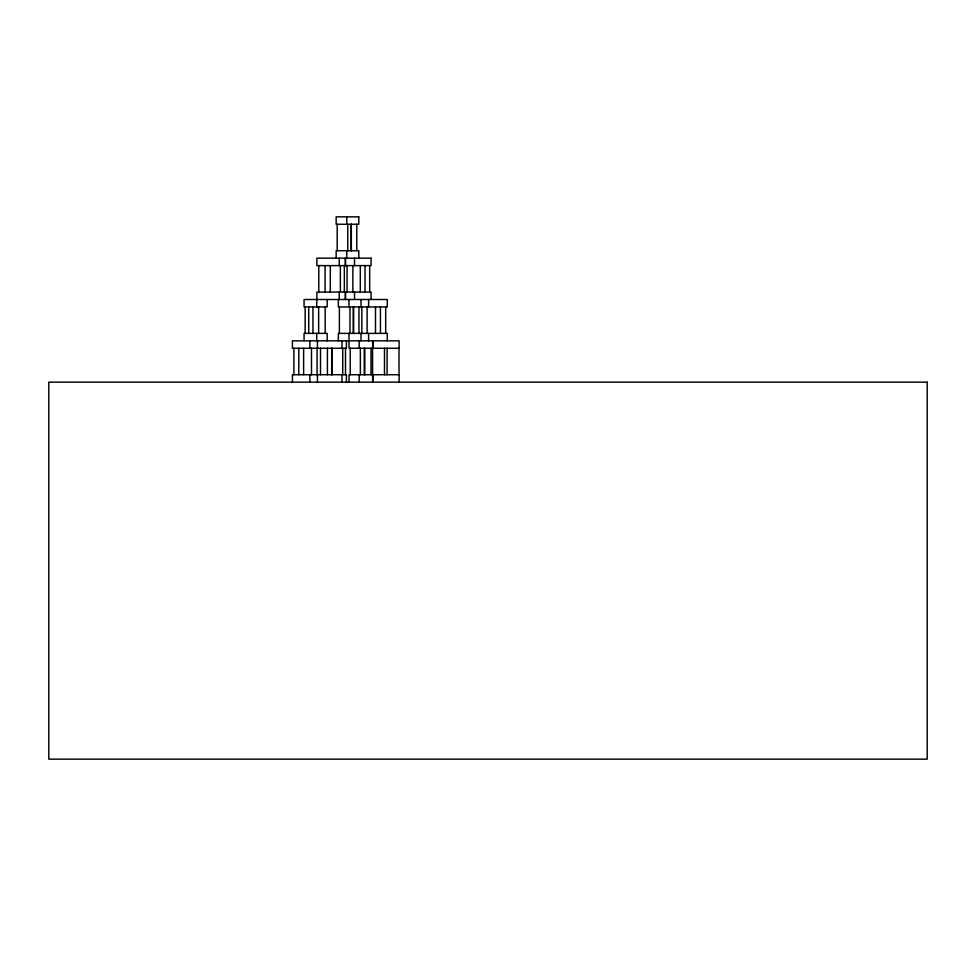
<?xml version="1.0" encoding="UTF-8"?>
<svg xmlns="http://www.w3.org/2000/svg" width="976" height="976" viewBox="0 0 976 976"><rect width="100%" height="100%" fill="white"/><g stroke="black" fill="none" stroke-linecap="round" stroke-linejoin="round"><path stroke-width="1.46" d="M399.111 382.153L399.111 374.723L349.042 374.723L349.042 382.153M399.001 348.261L399.013 374.723M387.277 340.831L387.277 333.389L338.367 333.389L338.367 340.831M387.106 348.261L387.106 374.723M385.691 306.94L385.691 333.389M384.483 348.261L384.483 374.723M380.445 306.94L380.445 333.389M375.504 306.94L375.504 333.389M372.991 340.831L372.991 348.261M372.991 374.723L372.991 382.153M372.649 340.831L372.649 348.261M372.649 374.723L372.649 382.153M372.576 348.261L372.588 374.723M371.075 299.498L371.075 292.056L316.895 292.056L316.724 306.94M371.026 348.261L371.026 374.723M369.672 265.606L369.672 292.056M368.611 299.498L368.611 306.94M368.611 333.389L368.611 340.831M367.11 306.94L367.11 333.389M365.024 265.606L365.024 292.056M364.817 348.261L364.817 374.723M364.243 348.261L364.243 374.723M361.84 306.94L361.84 333.389M361.01 299.498L361.01 306.94M361.01 333.389L361.01 340.831M360.303 265.606L360.303 292.056M360.364 348.261L360.364 374.723M359.205 340.831L359.205 348.261M359.205 374.723L359.205 382.153M358.961 306.94L358.961 333.389M358.802 258.164L358.802 250.734L336.159 250.734L336.159 258.164M356.765 224.273L356.765 250.734M354.532 258.164L354.532 265.606M354.532 292.056L354.532 299.498M353.544 306.94L353.544 333.389M353.361 306.94L353.361 333.389M352.861 265.606L352.861 292.056M351.336 224.273L351.336 250.734M351.165 224.273L351.165 250.734M350.213 348.261L350.213 374.723M349.981 306.94L349.981 333.389M348.957 299.498L348.957 306.94M348.957 333.389L349.042 348.261L399.111 348.261L399.111 340.831L292.422 340.831L292.422 348.261L346.419 348.261L346.419 340.831M347.773 224.273L347.773 250.734M347.066 265.606L347.066 292.056M346.761 216.843L346.761 224.273M346.761 250.734L346.761 258.164M346.419 382.153L346.419 374.723L292.422 374.723L292.422 382.153M345.614 258.164L345.614 265.606M345.614 292.056L345.614 299.498M345.504 348.261L345.504 374.723M345.248 258.164L345.248 265.606M345.248 292.056L345.248 299.498M344.345 265.606L344.345 292.056M342.735 348.261L342.735 374.723M341.99 340.831L341.99 348.261M341.99 374.723L341.99 382.153M340.368 265.606L340.368 292.056M339.38 306.94L339.38 333.389M339.258 258.164L339.258 265.606M339.258 292.056L339.258 299.498M338.367 299.498L338.367 306.94L387.277 306.94L387.277 299.498L304.073 299.498L304.073 306.94L327.18 306.94L327.18 299.498M337.184 224.273L337.184 250.734M331.852 348.261L331.852 374.723M331.681 348.261L331.681 374.723M330.303 265.606L330.303 292.056M327.411 348.261L327.411 374.723M327.18 340.831L327.18 333.389L304.073 333.389L304.073 340.831M325.069 265.606L325.069 292.056M325.179 306.94L325.179 333.389M320.506 348.261L320.506 374.723M318.786 265.606L318.786 292.056M318.652 306.94L318.652 333.389M317.444 340.831L317.444 348.261M317.444 374.723L317.444 382.153M317.078 348.261L317.078 374.723M316.724 333.389L316.724 340.831M312.954 306.94L312.954 333.389M311.49 348.261L311.49 374.723M309.868 340.831L309.868 348.261M309.868 374.723L309.868 382.153M308.697 306.94L308.697 333.389M305.146 306.94L305.146 333.389M303.634 348.261L303.634 374.723M298.802 348.261L298.802 374.723M293.898 348.261L293.898 374.723M358.802 216.843L336.159 216.843L336.159 224.273L358.802 224.273L358.802 216.843M371.075 258.164L316.895 258.164L316.895 265.606L371.075 265.606L371.075 258.164M927.2 382.153L48.8 382.153L48.8 759.157L927.2 759.157L927.2 382.153"/></g></svg>
